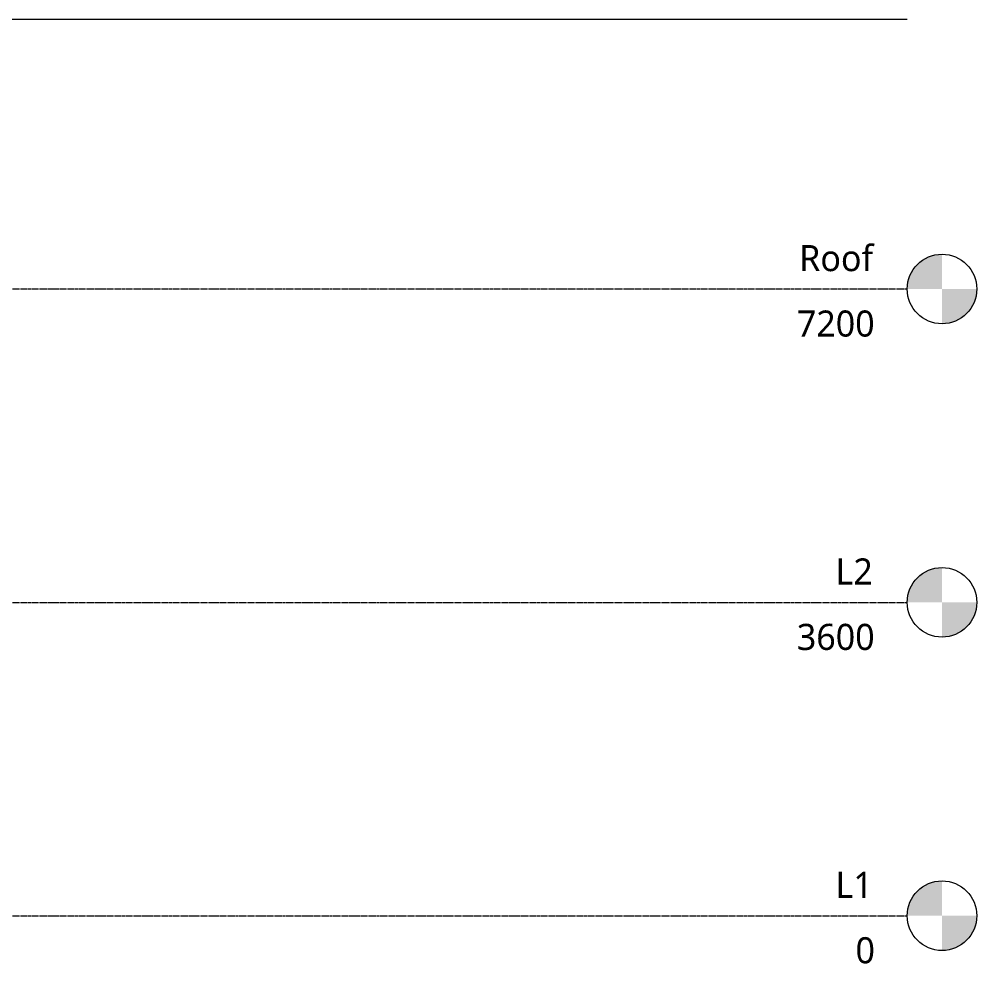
# Model space of a CAD drawing. Header units: millimetres. Extents: x -18254 to 14487, y -2297 to 13088.
# Drawn here: x 3488 to 14487, y -622 to 10300 of the extents above; entities that cross this region are included whole.
import ezdxf

# ---------------------------------------------------------------- set-up
doc = ezdxf.new("R2010")
doc.units = ezdxf.units.MM
doc.linetypes.add('Centre', pattern=[31.749999999999996, 6.349999999999999, -4.7625, 15.875, -4.7625])
doc.linetypes.add('Dash Dot 4_5mm', pattern=[7.5, 4.5, -1.5, 0, -1.5])
doc.layers.add('A-FLOR-LEVL', color=51, linetype='Continuous', lineweight=9)
doc.styles.add('Trebuchet MS', font='trebuc.ttf', dxfattribs={"height": 299.9999999999997})

# ---------------------------------------------------------------- blocks, each defined once
blk = doc.blocks.new('Level - M_Level Head - Circle-50818-Section 3')
at = {"layer": 'A-FLOR-LEVL'}
h = blk.add_hatch(color=256, dxfattribs=at)
edge = h.paths.add_edge_path()
edge.add_line((14086.94434390444, 1.288203209421295e-12), (13686.94434390444, 1.288203209421295e-12))
edge.add_arc((14086.94434390444, -1.394048223685772e-13), 399.9999999999994, 90.00000000000028, 180.0000000000002, ccw=False)
edge.add_line((14086.94434390444, 399.9999999999997), (14086.94434390444, 1.307398633798584e-12))
h = blk.add_hatch(color=256, dxfattribs=at)
edge = h.paths.add_edge_path()
edge.add_line((14086.94434390444, -399.9999999999997), (14086.94434390444, -2.614797267597169e-12))
edge.add_line((14086.94434390444, -2.590844205840879e-12), (14486.94434390444, -2.590844205840879e-12))
edge.add_arc((14086.94434390444, -1.586231146433191e-13), 399.9999999999991, 269.99999999999994, 359.9999999999998, ccw=False)
blk.add_circle((14086.94434390444, 0), 400, dxfattribs=at)

msp = doc.modelspace()

# ---------------------------------------------------------------- linework, layer by layer
at = {"layer": 'A-FLOR-LEVL', "linetype": 'Dash Dot 4_5mm'}
msp.add_line((-18254.32625076003, 10300.00000000018), (13686.94434390445, 10300.00000000018), dxfattribs=at)
at = {"layer": 'A-FLOR-LEVL', "linetype": 'Centre'}
for p, q in [((-18254.32625076003, 7199.999999999877), (13686.94434390445, 7200.000000000094)), ((-18254.32625076003, 3599.999999999876), (13686.94434390445, 3600.000000000093)), ((-18254.32625076003, 0), (13686.94434390445, 0))]:
    msp.add_line(p, q, dxfattribs=at)

# ---------------------------------------------------------------- block references
at = {"layer": 'A-FLOR-LEVL'}
for p in [(0, 7200.000000000089), (0, 3600.00000000009), (0, 0)]:
    msp.add_blockref('Level - M_Level Head - Circle-50818-Section 3', p, dxfattribs=at)

# ---------------------------------------------------------------- texts
at = {"layer": 'A-FLOR-LEVL', "char_height": 299.9999999999997, "attachment_point": 1, "style": 'Trebuchet MS', "bg_fill": 3, "box_fill_scale": 1.25, "bg_fill_color": 256, "bg_fill_true_color": 13158600, "bg_fill_transparency": 0}
for s, insert, width in [('Roof', (12446.69825138875, 7704.698728997601), 1034.176874999999), ('7200', (12419.47119226563, 6952.86721265308), 1090.294999999999), ('L2', (12863.69825138875, 4104.698728997602), 529.1137499999994), ('3600', (12419.47119226563, 3352.867212653081), 1090.294999999999), ('L1', (12863.69825138875, 504.6987289975123), 529.1137499999994), ('0', (13093.47119226563, -247.1327873470086), 272.5737499999997)]:
    msp.add_mtext(s, dxfattribs=dict(at, insert=insert, width=width))

doc.saveas('drawing.dxf')
